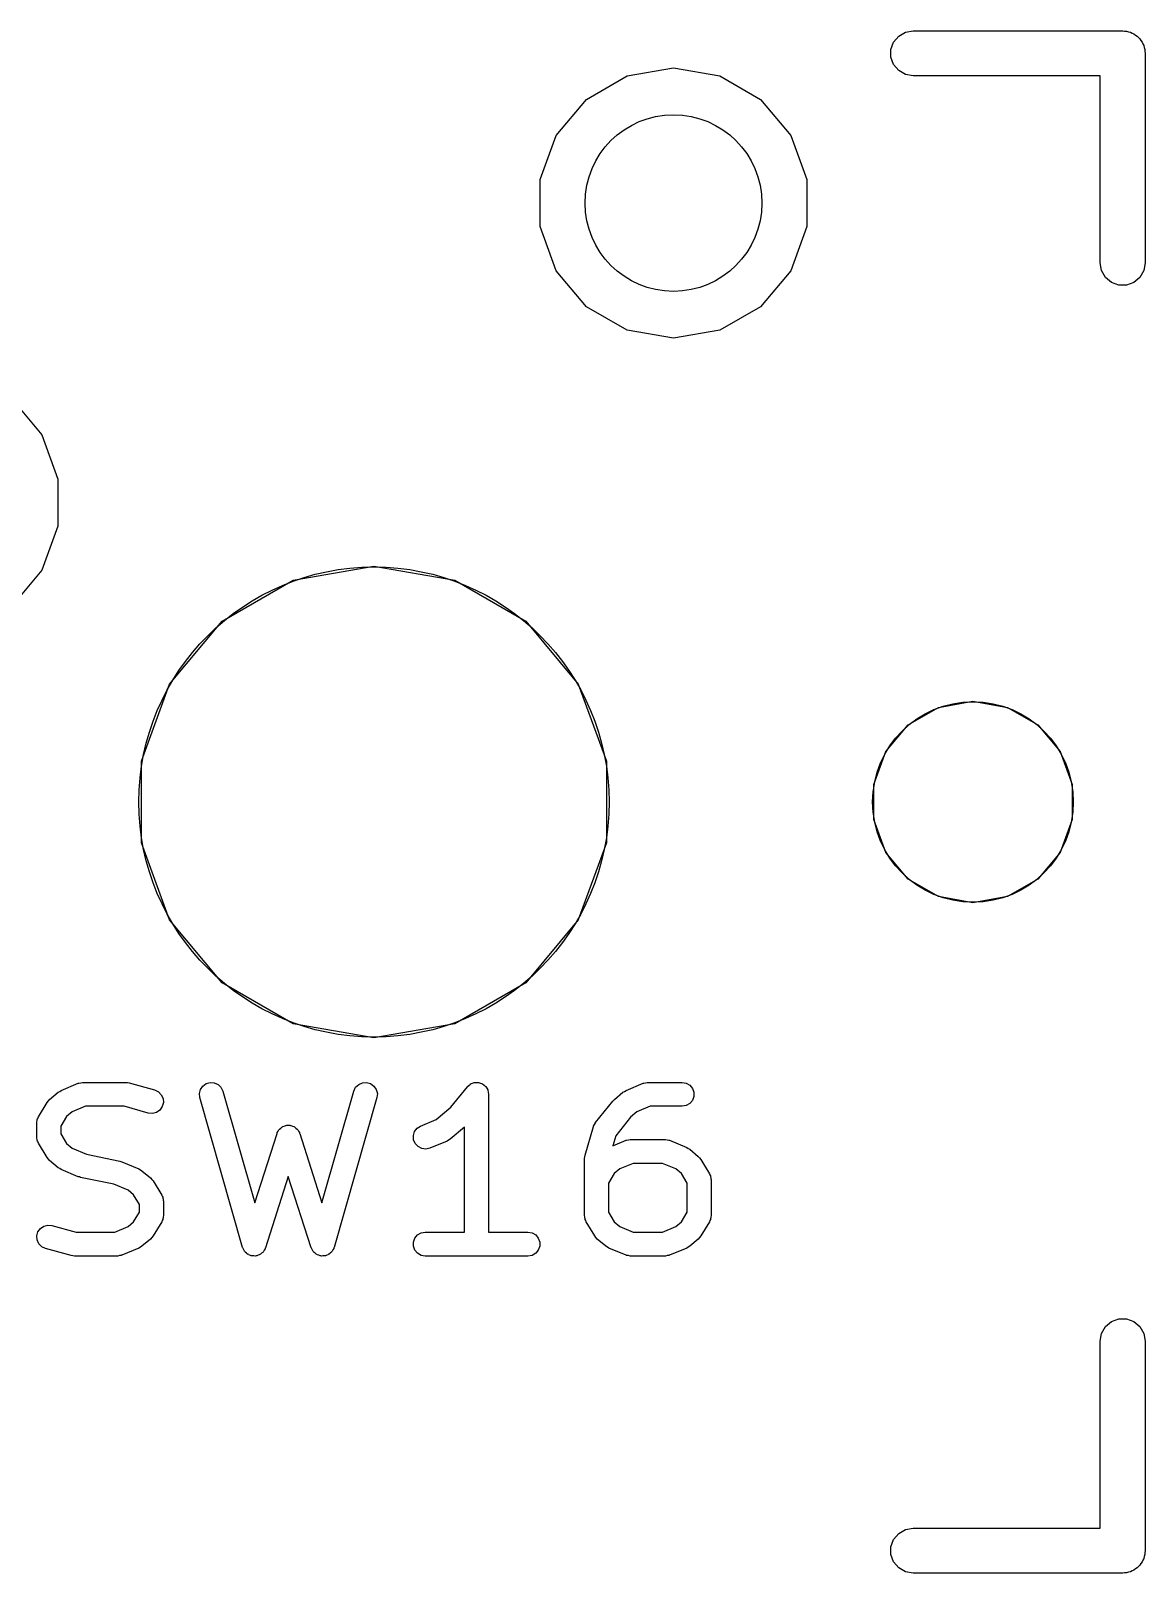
# Model space of a CAD drawing. Extents: x 35 to 203, y -146 to -25.
# Drawn here: x 152.09 to 161.54, y -66.54 to -53.46 of the extents above; entities that cross this region are included whole.
import ezdxf

# ---------------------------------------------------------------- set-up
doc = ezdxf.new("R2010")
doc.units = 0
doc.header["$MEASUREMENT"] = 0
doc.layers.get('0').update_dxf_attribs({"linetype": 'CONTINUOUS'})
doc.layers.add('BLACK', color=7, linetype='CONTINUOUS')

# ---------------------------------------------------------------- blocks, each defined once
blk = doc.blocks.new('PCB詳細')
at = {"layer": 'BLACK'}
for p, q in [((159.45, -53.5041), (159.507, -53.471)), ((159.507, -53.471), (159.572, -53.4595)), ((159.572, -53.4595), (161.35, -53.4595)), ((161.35, -53.4595), (161.366, -53.4624)), ((161.366, -53.4624), (161.383, -53.4624)), ((161.383, -53.4624), (161.399, -53.4681)), ((161.399, -53.4681), (161.415, -53.471)), ((161.415, -53.471), (161.43, -53.4793)), ((161.43, -53.4793), (161.445, -53.485)), ((161.445, -53.485), (161.458, -53.4957)), ((161.458, -53.4957), (161.472, -53.5041)), ((159.384, -53.6169), (159.407, -53.5547)), ((159.384, -53.6831), (159.384, -53.6169)), ((159.407, -53.5547), (159.45, -53.5041)), ((161.472, -53.5041), (161.483, -53.5168)), ((161.483, -53.5168), (161.496, -53.5275)), ((161.496, -53.5275), (161.504, -53.542)), ((161.504, -53.542), (161.515, -53.5547)), ((161.515, -53.5547), (161.521, -53.5704)), ((161.521, -53.5704), (161.529, -53.5848)), ((161.529, -53.5848), (161.532, -53.6013)), ((161.532, -53.6013), (161.538, -53.6169)), ((161.538, -53.6169), (161.538, -53.6336)), ((159.407, -53.7452), (159.384, -53.6831)), ((159.45, -53.7959), (159.407, -53.7452)), ((161.538, -53.6336), (161.54, -53.65)), ((161.54, -53.65), (161.54, -55.428)), ((156.802, -54.0411), (157.148, -53.8418)), ((157.148, -53.8418), (157.54, -53.7726)), ((157.54, -53.7726), (157.932, -53.8418)), ((157.932, -53.8418), (158.278, -54.0411)), ((159.507, -53.829), (159.45, -53.7959)), ((159.572, -53.8405), (159.507, -53.829)), ((161.159, -53.8405), (159.572, -53.8405)), ((161.159, -55.428), (161.159, -53.8405)), ((156.546, -54.3463), (156.802, -54.0411)), ((158.278, -54.0411), (158.534, -54.3463)), ((156.41, -54.7208), (156.546, -54.3463)), ((158.534, -54.3463), (158.67, -54.7208)), ((156.41, -55.1192), (156.41, -54.7208)), ((158.67, -54.7208), (158.67, -55.1192)), ((156.546, -55.4937), (156.41, -55.1192)), ((158.67, -55.1192), (158.534, -55.4937)), ((161.171, -55.4932), (161.159, -55.428)), ((161.54, -55.428), (161.529, -55.4932)), ((156.802, -55.7989), (156.546, -55.4937)), ((158.534, -55.4937), (158.278, -55.7989)), ((161.204, -55.5505), (161.171, -55.4932)), ((161.255, -55.593), (161.204, -55.5505)), ((161.317, -55.6156), (161.255, -55.593)), ((161.445, -55.593), (161.383, -55.6156)), ((161.496, -55.5505), (161.445, -55.593)), ((161.529, -55.4932), (161.496, -55.5505)), ((161.383, -55.6156), (161.317, -55.6156)), ((157.148, -55.9982), (156.802, -55.7989)), ((158.278, -55.7989), (157.932, -55.9982)), ((157.54, -56.0674), (157.148, -55.9982)), ((157.932, -55.9982), (157.54, -56.0674)), ((151.928, -56.5811), (152.184, -56.8863)), ((152.184, -56.8863), (152.32, -57.2608)), ((152.32, -57.2608), (152.32, -57.6592)), ((152.32, -57.6592), (152.184, -58.0337)), ((152.184, -58.0337), (151.928, -58.3389)), ((154.315, -58.1192), (155, -57.9985)), ((155, -57.9985), (155.685, -58.1192)), ((153.713, -58.4667), (154.315, -58.1192)), ((155.685, -58.1192), (156.287, -58.4667)), ((153.267, -58.9992), (153.713, -58.4667)), ((156.287, -58.4667), (156.733, -58.9992)), ((153.029, -59.6524), (153.267, -58.9992)), ((156.733, -58.9992), (156.971, -59.6524)), ((159.531, -59.3457), (159.788, -59.1974)), ((159.788, -59.1974), (160.08, -59.1458)), ((160.08, -59.1458), (160.372, -59.1974)), ((160.372, -59.1974), (160.629, -59.3457)), ((159.34, -59.5729), (159.531, -59.3457)), ((160.629, -59.3457), (160.82, -59.5729)), ((159.239, -59.8517), (159.34, -59.5729)), ((160.82, -59.5729), (160.921, -59.8517)), ((153.029, -60.3476), (153.029, -59.6524)), ((156.971, -59.6524), (156.971, -60.3476)), ((159.239, -60.1483), (159.239, -59.8517)), ((160.921, -59.8517), (160.921, -60.1483)), ((159.34, -60.4271), (159.239, -60.1483)), ((160.921, -60.1483), (160.82, -60.4271)), ((153.267, -61.0008), (153.029, -60.3476)), ((156.971, -60.3476), (156.733, -61.0008)), ((159.531, -60.6543), (159.34, -60.4271)), ((160.82, -60.4271), (160.629, -60.6543)), ((159.788, -60.8026), (159.531, -60.6543)), ((160.629, -60.6543), (160.372, -60.8026)), ((160.08, -60.8541), (159.788, -60.8026)), ((160.372, -60.8026), (160.08, -60.8541)), ((153.713, -61.5332), (153.267, -61.0008)), ((156.733, -61.0008), (156.287, -61.5332)), ((154.315, -61.8808), (153.713, -61.5332)), ((156.287, -61.5332), (155.685, -61.8808)), ((155, -62.0015), (154.315, -61.8808)), ((155.685, -61.8808), (155, -62.0015)), ((152.348, -62.4462), (152.493, -62.3857)), ((152.493, -62.3857), (152.496, -62.3852)), ((152.496, -62.3852), (152.498, -62.3841)), ((152.498, -62.3841), (152.513, -62.3814)), ((152.513, -62.3814), (152.528, -62.378)), ((152.528, -62.378), (152.53, -62.3783)), ((152.53, -62.3783), (152.533, -62.3779)), ((152.533, -62.3779), (152.895, -62.3779)), ((152.895, -62.3779), (152.909, -62.3803)), ((152.909, -62.3803), (152.923, -62.3816)), ((152.923, -62.3816), (153.14, -62.4421)), ((153.548, -62.4089), (153.577, -62.3882)), ((153.577, -62.3882), (153.611, -62.3785)), ((153.611, -62.3785), (153.646, -62.381)), ((153.646, -62.381), (153.678, -62.3953)), ((153.678, -62.3953), (153.703, -62.4199)), ((154.845, -62.4199), (154.871, -62.3953)), ((154.871, -62.3953), (154.903, -62.381)), ((154.903, -62.381), (154.938, -62.3785)), ((154.938, -62.3785), (154.972, -62.3882)), ((154.972, -62.3882), (155, -62.4089)), ((155.806, -62.4036), (155.818, -62.3927)), ((155.818, -62.3927), (155.819, -62.3923)), ((155.819, -62.3923), (155.82, -62.3915)), ((155.82, -62.3915), (155.836, -62.3859)), ((155.836, -62.3859), (155.851, -62.3799)), ((155.851, -62.3799), (155.852, -62.3799)), ((155.852, -62.3799), (155.853, -62.3795)), ((155.853, -62.3795), (155.87, -62.3795)), ((155.87, -62.3795), (155.886, -62.3791)), ((155.886, -62.3791), (155.887, -62.3795)), ((155.887, -62.3795), (155.888, -62.3795)), ((155.888, -62.3795), (155.904, -62.3851)), ((155.904, -62.3851), (155.92, -62.3904)), ((155.92, -62.3904), (155.921, -62.3911)), ((155.921, -62.3911), (155.922, -62.3915)), ((155.922, -62.3915), (155.934, -62.4021)), ((157.138, -62.4462), (157.283, -62.3857)), ((157.283, -62.3857), (157.286, -62.3852)), ((157.286, -62.3852), (157.288, -62.3841)), ((157.288, -62.3841), (157.303, -62.3814)), ((157.303, -62.3814), (157.318, -62.378)), ((157.318, -62.378), (157.32, -62.3783)), ((157.32, -62.3783), (157.322, -62.3779)), ((157.322, -62.3779), (157.613, -62.3779)), ((157.613, -62.3779), (157.647, -62.3841)), ((157.647, -62.3841), (157.678, -62.4017)), ((152.239, -62.5354), (152.25, -62.5224)), ((152.25, -62.5224), (152.322, -62.4619)), ((152.322, -62.4619), (152.336, -62.4544)), ((152.336, -62.4544), (152.348, -62.4462)), ((153.14, -62.4421), (153.172, -62.4573)), ((153.172, -62.4573), (153.197, -62.4825)), ((153.197, -62.4825), (153.212, -62.5146)), ((153.212, -62.5146), (153.214, -62.5498)), ((153.52, -62.4723), (153.528, -62.4381)), ((153.523, -62.5074), (153.52, -62.4723)), ((153.886, -63.7774), (153.523, -62.5074)), ((153.528, -62.4381), (153.548, -62.4089)), ((153.703, -62.4199), (153.719, -62.4516)), ((153.719, -62.4516), (153.99, -63.399)), ((154.559, -63.399), (154.83, -62.4516)), ((155.025, -62.5074), (154.662, -63.7774)), ((154.83, -62.4516), (154.845, -62.4199)), ((155, -62.4089), (155.02, -62.4381)), ((155.02, -62.4381), (155.029, -62.4723)), ((155.029, -62.4723), (155.025, -62.5074)), ((155.653, -62.5895), (155.792, -62.4161)), ((155.792, -62.4153), (155.793, -62.4142)), ((155.792, -62.4161), (155.792, -62.4153)), ((155.793, -62.4142), (155.806, -62.4036)), ((155.934, -62.4021), (155.947, -62.4124)), ((155.947, -62.4124), (155.948, -62.4134)), ((155.948, -62.4134), (155.949, -62.4142)), ((155.949, -62.4142), (155.957, -62.4285)), ((155.957, -62.4285), (155.965, -62.4426)), ((155.965, -62.4426), (155.966, -62.4437)), ((155.966, -62.4437), (155.966, -62.4448)), ((155.966, -62.4448), (155.969, -62.461)), ((155.969, -62.461), (155.972, -62.4771)), ((155.972, -62.4771), (155.972, -62.4783)), ((155.972, -62.4783), (155.972, -62.4795)), ((155.972, -62.4795), (155.972, -63.6479)), ((157.033, -62.5302), (157.04, -62.5224)), ((157.04, -62.5224), (157.112, -62.4619)), ((157.112, -62.4619), (157.125, -62.4544)), ((157.125, -62.4544), (157.138, -62.4462)), ((157.678, -62.4017), (157.701, -62.4287)), ((157.701, -62.4287), (157.713, -62.4619)), ((157.713, -62.4972), (157.701, -62.5303)), ((157.713, -62.4619), (157.713, -62.4972)), ((152.155, -62.6692), (152.228, -62.5482)), ((152.228, -62.5482), (152.239, -62.5354)), ((152.441, -62.6279), (152.393, -62.6675)), ((152.553, -62.5811), (152.441, -62.6279)), ((152.882, -62.5811), (152.553, -62.5811)), ((153.086, -62.6379), (152.882, -62.5811)), ((153.121, -62.6413), (153.086, -62.6379)), ((153.155, -62.6325), (153.121, -62.6413)), ((153.184, -62.6125), (153.155, -62.6325)), ((153.205, -62.5838), (153.184, -62.6125)), ((153.214, -62.5498), (153.205, -62.5838)), ((155.527, -62.694), (155.653, -62.5895)), ((156.88, -62.7184), (157.025, -62.537)), ((157.025, -62.537), (157.033, -62.5302)), ((157.23, -62.6279), (157.177, -62.672)), ((157.343, -62.5811), (157.23, -62.6279)), ((157.613, -62.5811), (157.343, -62.5811)), ((157.647, -62.575), (157.613, -62.5811)), ((157.678, -62.5574), (157.647, -62.575)), ((157.701, -62.5303), (157.678, -62.5574)), ((152.141, -62.7214), (152.142, -62.7118)), ((152.141, -62.8424), (152.141, -62.7214)), ((152.142, -62.7118), (152.143, -62.7021)), ((152.143, -62.7021), (152.145, -62.6946)), ((152.145, -62.6946), (152.147, -62.6867)), ((152.147, -62.6867), (152.152, -62.6782)), ((152.152, -62.6782), (152.155, -62.6692)), ((152.393, -62.6675), (152.344, -62.7496)), ((152.344, -62.7496), (152.344, -62.8142)), ((154.188, -62.7923), (154.194, -62.7802)), ((154.194, -62.7802), (154.197, -62.7775)), ((154.197, -62.7775), (154.199, -62.7741)), ((154.199, -62.7741), (154.21, -62.7657)), ((154.21, -62.7657), (154.22, -62.7565)), ((154.22, -62.7565), (154.224, -62.7549)), ((154.224, -62.7549), (154.227, -62.7525)), ((154.227, -62.7525), (154.24, -62.7483)), ((154.24, -62.7483), (154.253, -62.7431)), ((154.253, -62.7431), (154.257, -62.7429)), ((154.257, -62.7429), (154.261, -62.7417)), ((154.261, -62.7417), (154.274, -62.7422)), ((154.274, -62.7422), (154.288, -62.7417)), ((154.288, -62.7417), (154.292, -62.7429)), ((154.292, -62.7429), (154.296, -62.7431)), ((154.296, -62.7431), (154.309, -62.7483)), ((154.309, -62.7483), (154.322, -62.7525)), ((154.322, -62.7525), (154.325, -62.7549)), ((154.325, -62.7549), (154.329, -62.7565)), ((154.329, -62.7565), (154.339, -62.7657)), ((154.339, -62.7657), (154.349, -62.7741)), ((154.349, -62.7741), (154.352, -62.7775)), ((154.352, -62.7775), (154.355, -62.7802)), ((154.355, -62.7802), (154.361, -62.7923)), ((155.345, -62.7957), (155.367, -62.7676)), ((155.367, -62.7676), (155.396, -62.7486)), ((155.396, -62.7486), (155.527, -62.694)), ((155.769, -62.7569), (155.646, -62.86)), ((155.769, -63.6479), (155.769, -62.7569)), ((156.79, -62.9946), (156.862, -62.7527)), ((156.862, -62.7527), (156.863, -62.7511)), ((156.863, -62.7494), (156.871, -62.7354)), ((156.863, -62.7511), (156.863, -62.7494)), ((156.871, -62.7354), (156.878, -62.7212)), ((156.878, -62.7212), (156.879, -62.72)), ((156.879, -62.72), (156.88, -62.7184)), ((157.177, -62.672), (157.051, -62.83)), ((152.142, -62.852), (152.141, -62.8424)), ((152.143, -62.8617), (152.142, -62.852)), ((152.145, -62.8692), (152.143, -62.8617)), ((152.147, -62.8771), (152.145, -62.8692)), ((152.152, -62.8856), (152.147, -62.8771)), ((152.155, -62.8947), (152.152, -62.8856)), ((152.228, -63.0156), (152.155, -62.8947)), ((152.344, -62.8142), (152.393, -62.8963)), ((152.393, -62.8963), (152.441, -62.9359)), ((153.99, -63.399), (154.178, -62.8114)), ((154.178, -62.8114), (154.179, -62.8078)), ((154.179, -62.8078), (154.18, -62.8039)), ((154.18, -62.8039), (154.188, -62.7923)), ((154.361, -62.7923), (154.368, -62.8039)), ((154.368, -62.8039), (154.369, -62.8078)), ((154.369, -62.8078), (154.371, -62.8114)), ((154.371, -62.8114), (154.559, -63.399)), ((155.335, -62.8293), (155.345, -62.7957)), ((155.336, -62.8646), (155.335, -62.8293)), ((155.35, -62.8971), (155.336, -62.8646)), ((155.374, -62.9231), (155.35, -62.8971)), ((155.62, -62.8757), (155.475, -62.9362)), ((155.632, -62.8675), (155.62, -62.8757)), ((155.646, -62.86), (155.632, -62.8675)), ((157.051, -62.83), (157.025, -62.9166)), ((157.025, -62.9166), (157.138, -62.8695)), ((157.138, -62.8695), (157.14, -62.869)), ((157.14, -62.869), (157.142, -62.8679)), ((157.142, -62.8679), (157.158, -62.8652)), ((157.158, -62.8652), (157.172, -62.8618)), ((157.172, -62.8618), (157.175, -62.8621)), ((157.175, -62.8621), (157.177, -62.8617)), ((157.177, -62.8617), (157.467, -62.8617)), ((157.467, -62.8617), (157.47, -62.8621)), ((157.47, -62.8621), (157.472, -62.8618)), ((157.472, -62.8618), (157.487, -62.8652)), ((157.487, -62.8652), (157.502, -62.8679)), ((157.502, -62.8679), (157.504, -62.869)), ((157.504, -62.869), (157.507, -62.8695)), ((157.507, -62.8695), (157.652, -62.93)), ((152.239, -63.0284), (152.228, -63.0156)), ((152.25, -63.0414), (152.239, -63.0284)), ((152.322, -63.1019), (152.25, -63.0414)), ((152.441, -62.9359), (152.563, -62.9868)), ((152.563, -62.9868), (152.844, -63.0453)), ((152.844, -63.0453), (152.853, -63.0489)), ((152.853, -63.0489), (152.862, -63.051)), ((155.405, -62.9393), (155.374, -62.9231)), ((155.44, -62.9439), (155.405, -62.9393)), ((155.475, -62.9362), (155.44, -62.9439)), ((156.785, -63.0238), (156.788, -63.0093)), ((156.785, -63.5076), (156.785, -63.0238)), ((156.788, -63.0093), (156.79, -62.9946)), ((157.652, -62.93), (157.664, -62.9382)), ((157.664, -62.9382), (157.678, -62.9458)), ((157.678, -62.9458), (157.75, -63.0062)), ((157.75, -63.0062), (157.761, -63.0192)), ((157.761, -63.0192), (157.772, -63.032)), ((157.772, -63.032), (157.845, -63.153)), ((152.336, -63.1094), (152.322, -63.1019)), ((152.348, -63.1176), (152.336, -63.1094)), ((152.493, -63.1781), (152.348, -63.1176)), ((152.503, -63.1802), (152.493, -63.1781)), ((152.512, -63.1837), (152.503, -63.1802)), ((152.862, -63.051), (153.007, -63.1115)), ((153.007, -63.1115), (153.02, -63.1196)), ((153.02, -63.1196), (153.033, -63.1272)), ((153.033, -63.1272), (153.106, -63.1877)), ((154.274, -63.1757), (154.081, -63.7805)), ((154.468, -63.7805), (154.274, -63.1757)), ((157.038, -63.1513), (156.988, -63.2334)), ((157.085, -63.1117), (157.038, -63.1513)), ((157.197, -63.0649), (157.085, -63.1117)), ((157.447, -63.0649), (157.197, -63.0649)), ((157.559, -63.1117), (157.447, -63.0649)), ((157.607, -63.1513), (157.559, -63.1117)), ((157.656, -63.2334), (157.607, -63.1513)), ((157.845, -63.153), (157.848, -63.1621)), ((157.848, -63.1621), (157.853, -63.1705)), ((157.853, -63.1705), (157.855, -63.1784)), ((157.855, -63.1784), (157.857, -63.1859)), ((152.793, -63.2423), (152.512, -63.1837)), ((152.915, -63.2931), (152.793, -63.2423)), ((152.962, -63.3327), (152.915, -63.2931)), ((153.106, -63.1877), (153.117, -63.2006)), ((153.117, -63.2006), (153.128, -63.2134)), ((153.128, -63.2134), (153.2, -63.3344)), ((156.988, -63.2334), (156.988, -63.4795)), ((157.656, -63.4795), (157.656, -63.2334)), ((157.857, -63.1859), (157.858, -63.1956)), ((157.858, -63.1956), (157.859, -63.2052)), ((157.859, -63.2052), (157.859, -63.5076)), ((153.012, -63.4148), (152.962, -63.3327)), ((153.012, -63.4795), (153.012, -63.4148)), ((153.2, -63.3344), (153.204, -63.3435)), ((153.204, -63.3435), (153.209, -63.3519)), ((153.209, -63.3519), (153.21, -63.3598)), ((153.21, -63.3598), (153.213, -63.3673)), ((153.213, -63.3673), (153.213, -63.3771)), ((153.213, -63.3771), (153.215, -63.3867)), ((153.215, -63.3867), (153.215, -63.5076)), ((152.915, -63.6012), (152.962, -63.5615)), ((152.962, -63.5615), (153.012, -63.4795)), ((153.2, -63.5599), (153.128, -63.6808)), ((153.204, -63.5508), (153.2, -63.5599)), ((153.209, -63.5424), (153.204, -63.5508)), ((153.21, -63.5344), (153.209, -63.5424)), ((153.213, -63.5269), (153.21, -63.5344)), ((153.215, -63.5076), (153.213, -63.5172)), ((153.213, -63.5172), (153.213, -63.5269)), ((156.787, -63.5172), (156.785, -63.5076)), ((156.787, -63.5269), (156.787, -63.5172)), ((156.79, -63.5345), (156.787, -63.5269)), ((156.791, -63.5424), (156.79, -63.5345)), ((156.796, -63.5508), (156.791, -63.5424)), ((156.8, -63.5599), (156.796, -63.5508)), ((156.872, -63.6808), (156.8, -63.5599)), ((156.988, -63.4795), (157.038, -63.5615)), ((157.038, -63.5615), (157.085, -63.6012)), ((157.559, -63.6012), (157.607, -63.5615)), ((157.607, -63.5615), (157.656, -63.4795)), ((157.845, -63.5599), (157.772, -63.6808)), ((157.848, -63.5508), (157.845, -63.5599)), ((157.853, -63.5424), (157.848, -63.5508)), ((157.855, -63.5344), (157.853, -63.5424)), ((157.857, -63.5269), (157.855, -63.5344)), ((157.858, -63.5172), (157.857, -63.5269)), ((157.859, -63.5076), (157.858, -63.5172)), ((152.141, -63.6793), (152.151, -63.6453)), ((152.144, -63.7144), (152.141, -63.6793)), ((152.151, -63.6453), (152.171, -63.6166)), ((152.171, -63.6166), (152.2, -63.5966)), ((152.2, -63.5966), (152.234, -63.5878)), ((152.234, -63.5878), (152.269, -63.5912)), ((152.269, -63.5912), (152.474, -63.6479)), ((152.474, -63.6479), (152.803, -63.6479)), ((152.803, -63.6479), (152.915, -63.6012)), ((153.117, -63.6937), (153.106, -63.7066)), ((153.128, -63.6808), (153.117, -63.6937)), ((155.335, -63.7319), (155.347, -63.6987)), ((155.347, -63.6987), (155.37, -63.6717)), ((155.37, -63.6717), (155.401, -63.6541)), ((155.401, -63.6541), (155.435, -63.6479)), ((155.435, -63.6479), (155.769, -63.6479)), ((155.972, -63.6479), (156.306, -63.6479)), ((156.306, -63.6479), (156.341, -63.6541)), ((156.341, -63.6541), (156.372, -63.6717)), ((156.372, -63.6717), (156.394, -63.6987)), ((156.394, -63.6987), (156.406, -63.7319)), ((156.883, -63.6937), (156.872, -63.6808)), ((156.894, -63.7066), (156.883, -63.6937)), ((157.085, -63.6012), (157.197, -63.6479)), ((157.197, -63.6479), (157.447, -63.6479)), ((157.447, -63.6479), (157.559, -63.6012)), ((157.761, -63.6937), (157.75, -63.7066)), ((157.772, -63.6808), (157.761, -63.6937)), ((152.159, -63.7466), (152.144, -63.7144)), ((152.183, -63.7717), (152.159, -63.7466)), ((152.215, -63.7869), (152.183, -63.7717)), ((152.433, -63.8474), (152.215, -63.7869)), ((153.007, -63.7828), (152.862, -63.8433)), ((153.02, -63.7746), (153.007, -63.7828)), ((153.033, -63.7671), (153.02, -63.7746)), ((153.106, -63.7066), (153.033, -63.7671)), ((153.889, -63.7825), (153.886, -63.7774)), ((153.89, -63.788), (153.889, -63.7825)), ((153.896, -63.7983), (153.89, -63.788)), ((153.902, -63.8092), (153.896, -63.7983)), ((153.906, -63.8131), (153.902, -63.8092)), ((153.909, -63.8178), (153.906, -63.8131)), ((153.918, -63.8253), (153.909, -63.8178)), ((153.927, -63.8337), (153.918, -63.8253)), ((153.932, -63.836), (153.927, -63.8337)), ((154.047, -63.8273), (154.038, -63.8354)), ((154.057, -63.8202), (154.047, -63.8273)), ((154.06, -63.8155), (154.057, -63.8202)), ((154.064, -63.8117), (154.06, -63.8155)), ((154.07, -63.801), (154.064, -63.8117)), ((154.077, -63.7909), (154.07, -63.801)), ((154.078, -63.7855), (154.077, -63.7909)), ((154.081, -63.7805), (154.078, -63.7855)), ((154.47, -63.7855), (154.468, -63.7805)), ((154.472, -63.7909), (154.47, -63.7855)), ((154.479, -63.801), (154.472, -63.7909)), ((154.484, -63.8117), (154.479, -63.801)), ((154.488, -63.8155), (154.484, -63.8117)), ((154.492, -63.8202), (154.488, -63.8155)), ((154.501, -63.8273), (154.492, -63.8202)), ((154.51, -63.8354), (154.501, -63.8273)), ((154.621, -63.8337), (154.616, -63.836)), ((154.63, -63.8253), (154.621, -63.8337)), ((154.64, -63.8178), (154.63, -63.8253)), ((154.643, -63.8131), (154.64, -63.8178)), ((154.647, -63.8092), (154.643, -63.8131)), ((154.652, -63.7983), (154.647, -63.8092)), ((154.659, -63.788), (154.652, -63.7983)), ((154.66, -63.7825), (154.659, -63.788)), ((154.662, -63.7774), (154.66, -63.7825)), ((155.335, -63.7672), (155.335, -63.7319)), ((155.347, -63.8003), (155.335, -63.7672)), ((155.37, -63.8274), (155.347, -63.8003)), ((155.401, -63.845), (155.37, -63.8274)), ((156.372, -63.8274), (156.341, -63.845)), ((156.394, -63.8003), (156.372, -63.8274)), ((156.406, -63.7672), (156.394, -63.8003)), ((156.406, -63.7319), (156.406, -63.7672)), ((156.967, -63.7671), (156.894, -63.7066)), ((156.98, -63.7746), (156.967, -63.7671)), ((156.993, -63.7828), (156.98, -63.7746)), ((157.138, -63.8433), (156.993, -63.7828)), ((157.652, -63.7828), (157.507, -63.8433)), ((157.664, -63.7746), (157.652, -63.7828)), ((157.678, -63.7671), (157.664, -63.7746)), ((157.75, -63.7066), (157.678, -63.7671)), ((152.446, -63.8487), (152.433, -63.8474)), ((152.46, -63.8511), (152.446, -63.8487)), ((152.823, -63.8511), (152.46, -63.8511)), ((152.825, -63.8507), (152.823, -63.8511)), ((152.828, -63.851), (152.825, -63.8507)), ((152.842, -63.8477), (152.828, -63.851)), ((152.858, -63.845), (152.842, -63.8477)), ((152.86, -63.8438), (152.858, -63.845)), ((152.862, -63.8433), (152.86, -63.8438)), ((153.937, -63.8394), (153.932, -63.836)), ((153.948, -63.8431), (153.937, -63.8394)), ((153.959, -63.8481), (153.948, -63.8431)), ((153.965, -63.8485), (153.959, -63.8481)), ((153.97, -63.8502), (153.965, -63.8485)), ((153.982, -63.8497), (153.97, -63.8502)), ((153.995, -63.8506), (153.982, -63.8497)), ((154, -63.849), (153.995, -63.8506)), ((154.006, -63.8488), (154, -63.849)), ((154.017, -63.8442), (154.006, -63.8488)), ((154.028, -63.8409), (154.017, -63.8442)), ((154.033, -63.8376), (154.028, -63.8409)), ((154.038, -63.8354), (154.033, -63.8376)), ((154.516, -63.8376), (154.51, -63.8354)), ((154.52, -63.8409), (154.516, -63.8376)), ((154.532, -63.8442), (154.52, -63.8409)), ((154.543, -63.8488), (154.532, -63.8442)), ((154.549, -63.849), (154.543, -63.8488)), ((154.554, -63.8506), (154.549, -63.849)), ((154.566, -63.8497), (154.554, -63.8506)), ((154.578, -63.8502), (154.566, -63.8497)), ((154.584, -63.8485), (154.578, -63.8502)), ((154.589, -63.8481), (154.584, -63.8485)), ((154.6, -63.8431), (154.589, -63.8481)), ((154.612, -63.8394), (154.6, -63.8431)), ((154.616, -63.836), (154.612, -63.8394)), ((155.435, -63.8511), (155.401, -63.845)), ((156.306, -63.8511), (155.435, -63.8511)), ((156.341, -63.845), (156.306, -63.8511)), ((157.14, -63.8438), (157.138, -63.8433)), ((157.142, -63.845), (157.14, -63.8438)), ((157.158, -63.8477), (157.142, -63.845)), ((157.172, -63.851), (157.158, -63.8477)), ((157.175, -63.8507), (157.172, -63.851)), ((157.177, -63.8511), (157.175, -63.8507)), ((157.467, -63.8511), (157.177, -63.8511)), ((157.47, -63.8507), (157.467, -63.8511)), ((157.472, -63.851), (157.47, -63.8507)), ((157.487, -63.8477), (157.472, -63.851)), ((157.502, -63.845), (157.487, -63.8477)), ((157.504, -63.8438), (157.502, -63.845)), ((157.507, -63.8433), (157.504, -63.8438)), ((161.171, -64.5068), (161.204, -64.4495)), ((161.204, -64.4495), (161.255, -64.407)), ((161.255, -64.407), (161.317, -64.3844)), ((161.317, -64.3844), (161.383, -64.3844)), ((161.383, -64.3844), (161.445, -64.407)), ((161.445, -64.407), (161.496, -64.4495)), ((161.496, -64.4495), (161.529, -64.5068)), ((161.159, -64.572), (161.171, -64.5068)), ((161.159, -66.1595), (161.159, -64.572)), ((161.529, -64.5068), (161.54, -64.572)), ((161.54, -64.572), (161.54, -66.35)), ((159.45, -66.2041), (159.507, -66.171)), ((159.507, -66.171), (159.572, -66.1595)), ((159.572, -66.1595), (161.159, -66.1595)), ((159.384, -66.3169), (159.407, -66.2548)), ((159.384, -66.3831), (159.384, -66.3169)), ((159.407, -66.2548), (159.45, -66.2041)), ((159.407, -66.4453), (159.384, -66.3831)), ((159.45, -66.4959), (159.407, -66.4453)), ((161.515, -66.4453), (161.504, -66.458)), ((161.521, -66.4296), (161.515, -66.4453)), ((161.529, -66.4152), (161.521, -66.4296)), ((161.532, -66.3987), (161.529, -66.4152)), ((161.538, -66.3831), (161.532, -66.3987)), ((161.54, -66.35), (161.538, -66.3664)), ((161.538, -66.3664), (161.538, -66.3831)), ((159.507, -66.529), (159.45, -66.4959)), ((159.572, -66.5405), (159.507, -66.529)), ((161.35, -66.5405), (159.572, -66.5405)), ((161.366, -66.5376), (161.35, -66.5405)), ((161.383, -66.5376), (161.366, -66.5376)), ((161.399, -66.5319), (161.383, -66.5376)), ((161.415, -66.529), (161.399, -66.5319)), ((161.43, -66.5207), (161.415, -66.529)), ((161.445, -66.515), (161.43, -66.5207)), ((161.458, -66.5043), (161.445, -66.515)), ((161.472, -66.4959), (161.458, -66.5043)), ((161.483, -66.4832), (161.472, -66.4959)), ((161.496, -66.4725), (161.483, -66.4832)), ((161.504, -66.458), (161.496, -66.4725))]:
    blk.add_line(p, q, dxfattribs=at)
for centre, radius in [((157.54, -54.92), 0.7493), ((155, -60), 1.9939), ((160.08, -60), 0.8509)]:
    blk.add_circle(centre, radius, dxfattribs=at)

msp = doc.modelspace()

# ---------------------------------------------------------------- block references
at = {"linetype": 'ByBlock'}
msp.add_blockref('PCB詳細', (0, 0), dxfattribs=at)

doc.saveas('drawing.dxf')
